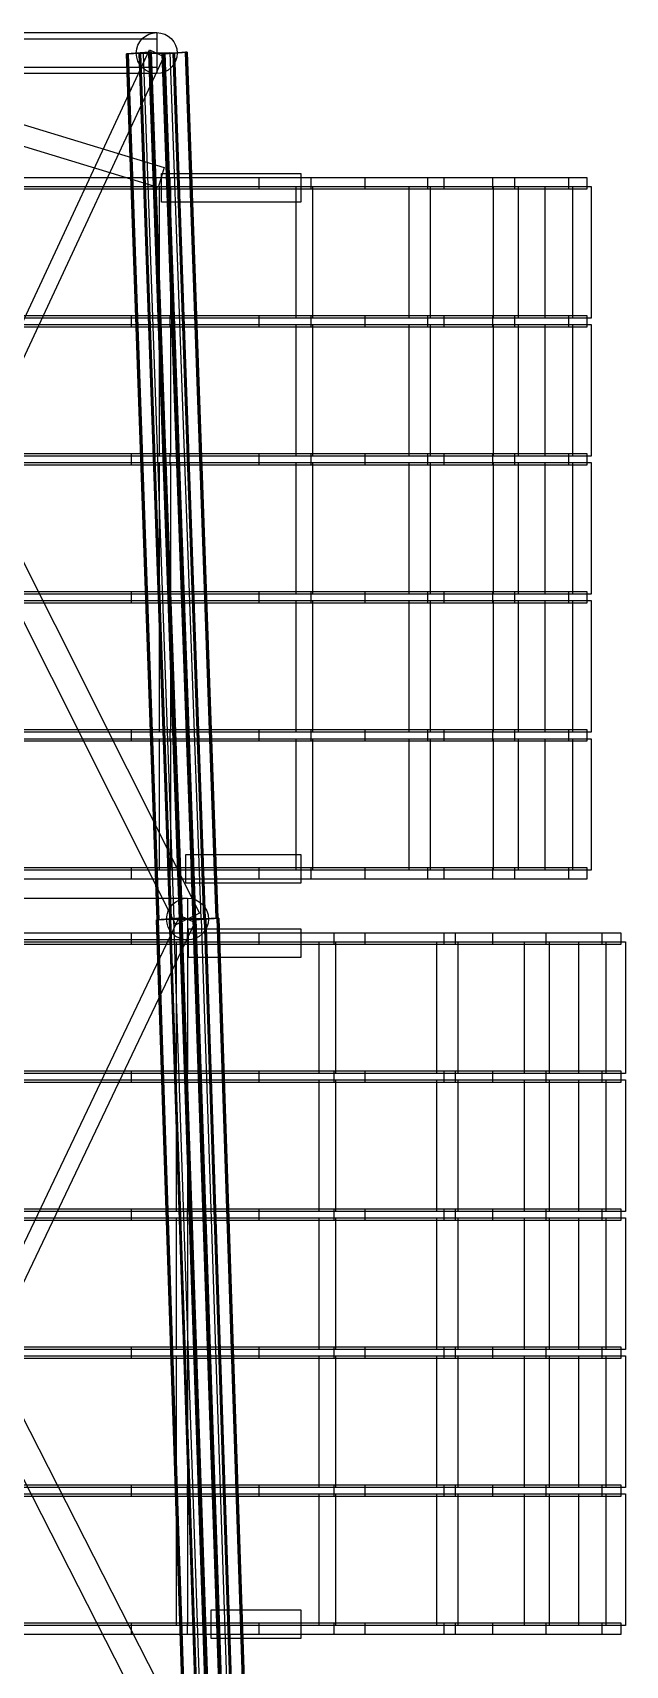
# Model space of a CAD drawing. Header units: millimetres. Extents: x -48000 to 1060615, y -2000 to 333000.
# Drawn here: x 2146 to 6700, y 240269 to 252807 of the extents above; entities that cross this region are included whole.
import ezdxf

# ---------------------------------------------------------------- set-up
doc = ezdxf.new("R2010")
doc.units = ezdxf.units.MM
doc.layers.add('D-STR-ANTN', color=7, linetype='Continuous', lineweight=25)
doc.layers.add('D-STR-STRC', color=7, linetype='Continuous', lineweight=25)

msp = doc.modelspace()

# ---------------------------------------------------------------- linework, layer by layer
at = {"layer": 'D-STR-ANTN'}
for points in [[(3110.65, 251618.47), (-23.32, 252573.47), (23.32, 252726.53), (3157.29, 251771.53)], [(3110.65, 251618.47), (-23.32, 252573.47), (23.32, 252726.53), (3157.29, 251771.53)], [(3100, 252540), (1940, 252540), (1940, 252760), (3100, 252760)], [(3100, 252540), (1940, 252540), (1940, 252760), (3100, 252760)], [(1795.39, 251605), (1795.39, 251695), (3201.5, 251695), (3201.5, 251605)], [(1795.39, 251605), (1795.39, 251695), (3201.5, 251695), (3201.5, 251605)], [(2905, 251605), (2905, 251695), (4284.44, 251695), (4284.44, 251605)], [(2905, 251605), (2905, 251695), (4284.44, 251695), (4284.44, 251605)], [(3136.81, 251725), (4207.29, 251725), (4207.29, 251505), (3136.81, 251505)], [(3136.81, 251725), (4207.29, 251725), (4207.29, 251505), (3136.81, 251505)], [(3887.65, 251605), (3887.65, 251695), (5180.14, 251695), (5180.14, 251605)], [(3887.65, 251605), (3887.65, 251695), (5180.14, 251695), (5180.14, 251605)], [(4700.39, 251605), (4700.39, 251695), (5849.43, 251695), (5849.43, 251605)], [(4700.39, 251605), (4700.39, 251695), (5849.43, 251695), (5849.43, 251605)], [(5307.7, 251605), (5307.7, 251695), (6263.08, 251695), (6263.08, 251605)], [(5307.7, 251605), (5307.7, 251695), (6263.08, 251695), (6263.08, 251605)], [(5683.04, 251605), (5683.04, 251695), (6403, 251695), (6403, 251605)], [(5683.04, 251605), (5683.04, 251695), (6403, 251695), (6403, 251605)], [(1934.36, 250615), (1934.36, 251625), (3206.83, 251625), (3206.83, 250615)], [(1934.36, 250615), (1934.36, 251625), (3206.83, 251625), (3206.83, 250615)], [(3120.74, 250615), (3120.74, 251625), (4297.41, 251625), (4297.41, 250615)], [(3120.74, 250615), (3120.74, 251625), (4297.41, 251625), (4297.41, 250615)], [(4170.73, 250615), (4170.73, 251625), (5200.18, 251625), (5200.18, 250615)], [(4170.73, 250615), (4170.73, 251625), (5200.18, 251625), (5200.18, 250615)], [(5038.43, 250615), (5038.43, 251625), (5875.68, 251625), (5875.68, 250615)], [(5038.43, 250615), (5038.43, 251625), (5875.68, 251625), (5875.68, 250615)], [(5685.93, 250615), (5685.93, 251625), (6294.38, 251625), (6294.38, 250615)], [(5685.93, 250615), (5685.93, 251625), (6294.38, 251625), (6294.38, 250615)], [(6084.93, 250615), (6084.93, 251625), (6437.98, 251625), (6437.98, 250615)], [(6084.93, 250615), (6084.93, 251625), (6437.98, 251625), (6437.98, 250615)], [(1795.39, 250545), (1795.39, 250635), (3201.5, 250635), (3201.5, 250545)], [(1795.39, 250545), (1795.39, 250635), (3201.5, 250635), (3201.5, 250545)], [(1934.36, 249555), (1934.36, 250565), (3206.83, 250565), (3206.83, 249555)], [(1934.36, 249555), (1934.36, 250565), (3206.83, 250565), (3206.83, 249555)], [(2905, 250545), (2905, 250635), (4284.44, 250635), (4284.44, 250545)], [(2905, 250545), (2905, 250635), (4284.44, 250635), (4284.44, 250545)], [(3120.74, 249555), (3120.74, 250565), (4297.41, 250565), (4297.41, 249555)], [(3120.74, 249555), (3120.74, 250565), (4297.41, 250565), (4297.41, 249555)], [(3887.65, 250545), (3887.65, 250635), (5180.14, 250635), (5180.14, 250545)], [(3887.65, 250545), (3887.65, 250635), (5180.14, 250635), (5180.14, 250545)], [(4170.73, 249555), (4170.73, 250565), (5200.18, 250565), (5200.18, 249555)], [(4170.73, 249555), (4170.73, 250565), (5200.18, 250565), (5200.18, 249555)], [(4700.39, 250545), (4700.39, 250635), (5849.43, 250635), (5849.43, 250545)], [(4700.39, 250545), (4700.39, 250635), (5849.43, 250635), (5849.43, 250545)], [(5038.43, 249555), (5038.43, 250565), (5875.68, 250565), (5875.68, 249555)], [(5038.43, 249555), (5038.43, 250565), (5875.68, 250565), (5875.68, 249555)], [(5307.7, 250545), (5307.7, 250635), (6263.08, 250635), (6263.08, 250545)], [(5307.7, 250545), (5307.7, 250635), (6263.08, 250635), (6263.08, 250545)], [(5683.04, 250545), (5683.04, 250635), (6403, 250635), (6403, 250545)], [(5683.04, 250545), (5683.04, 250635), (6403, 250635), (6403, 250545)], [(5685.93, 249555), (5685.93, 250565), (6294.38, 250565), (6294.38, 249555)], [(5685.93, 249555), (5685.93, 250565), (6294.38, 250565), (6294.38, 249555)], [(6084.93, 249555), (6084.93, 250565), (6437.98, 250565), (6437.98, 249555)], [(6084.93, 249555), (6084.93, 250565), (6437.98, 250565), (6437.98, 249555)], [(1795.39, 249485), (1795.39, 249575), (3201.5, 249575), (3201.5, 249485)], [(1795.39, 249485), (1795.39, 249575), (3201.5, 249575), (3201.5, 249485)], [(2905, 249485), (2905, 249575), (4284.44, 249575), (4284.44, 249485)], [(2905, 249485), (2905, 249575), (4284.44, 249575), (4284.44, 249485)], [(3887.65, 249485), (3887.65, 249575), (5180.14, 249575), (5180.14, 249485)], [(3887.65, 249485), (3887.65, 249575), (5180.14, 249575), (5180.14, 249485)], [(4700.39, 249485), (4700.39, 249575), (5849.43, 249575), (5849.43, 249485)], [(4700.39, 249485), (4700.39, 249575), (5849.43, 249575), (5849.43, 249485)], [(5307.7, 249485), (5307.7, 249575), (6263.08, 249575), (6263.08, 249485)], [(5307.7, 249485), (5307.7, 249575), (6263.08, 249575), (6263.08, 249485)], [(5683.04, 249485), (5683.04, 249575), (6403, 249575), (6403, 249485)], [(5683.04, 249485), (5683.04, 249575), (6403, 249575), (6403, 249485)], [(1934.36, 248495), (1934.36, 249505), (3206.83, 249505), (3206.83, 248495)], [(1934.36, 248495), (1934.36, 249505), (3206.83, 249505), (3206.83, 248495)], [(3120.74, 248495), (3120.74, 249505), (4297.41, 249505), (4297.41, 248495)], [(3120.74, 248495), (3120.74, 249505), (4297.41, 249505), (4297.41, 248495)], [(4170.73, 248495), (4170.73, 249505), (5200.18, 249505), (5200.18, 248495)], [(4170.73, 248495), (4170.73, 249505), (5200.18, 249505), (5200.18, 248495)], [(5038.43, 248495), (5038.43, 249505), (5875.68, 249505), (5875.68, 248495)], [(5038.43, 248495), (5038.43, 249505), (5875.68, 249505), (5875.68, 248495)], [(5685.93, 248495), (5685.93, 249505), (6294.38, 249505), (6294.38, 248495)], [(5685.93, 248495), (5685.93, 249505), (6294.38, 249505), (6294.38, 248495)], [(6084.93, 248495), (6084.93, 249505), (6437.98, 249505), (6437.98, 248495)], [(6084.93, 248495), (6084.93, 249505), (6437.98, 249505), (6437.98, 248495)], [(1795.39, 248425), (1795.39, 248515), (3201.5, 248515), (3201.5, 248425)], [(1795.39, 248425), (1795.39, 248515), (3201.5, 248515), (3201.5, 248425)], [(2905, 248425), (2905, 248515), (4284.44, 248515), (4284.44, 248425)], [(2905, 248425), (2905, 248515), (4284.44, 248515), (4284.44, 248425)], [(3887.65, 248425), (3887.65, 248515), (5180.14, 248515), (5180.14, 248425)], [(3887.65, 248425), (3887.65, 248515), (5180.14, 248515), (5180.14, 248425)], [(4700.39, 248425), (4700.39, 248515), (5849.43, 248515), (5849.43, 248425)], [(4700.39, 248425), (4700.39, 248515), (5849.43, 248515), (5849.43, 248425)], [(5307.7, 248425), (5307.7, 248515), (6263.08, 248515), (6263.08, 248425)], [(5307.7, 248425), (5307.7, 248515), (6263.08, 248515), (6263.08, 248425)], [(5683.04, 248425), (5683.04, 248515), (6403, 248515), (6403, 248425)], [(5683.04, 248425), (5683.04, 248515), (6403, 248515), (6403, 248425)], [(1934.36, 247435), (1934.36, 248445), (3206.83, 248445), (3206.83, 247435)], [(1934.36, 247435), (1934.36, 248445), (3206.83, 248445), (3206.83, 247435)], [(3120.74, 247435), (3120.74, 248445), (4297.41, 248445), (4297.41, 247435)], [(3120.74, 247435), (3120.74, 248445), (4297.41, 248445), (4297.41, 247435)], [(4170.73, 247435), (4170.73, 248445), (5200.18, 248445), (5200.18, 247435)], [(4170.73, 247435), (4170.73, 248445), (5200.18, 248445), (5200.18, 247435)], [(5038.43, 247435), (5038.43, 248445), (5875.68, 248445), (5875.68, 247435)], [(5038.43, 247435), (5038.43, 248445), (5875.68, 248445), (5875.68, 247435)], [(5685.93, 247435), (5685.93, 248445), (6294.38, 248445), (6294.38, 247435)], [(5685.93, 247435), (5685.93, 248445), (6294.38, 248445), (6294.38, 247435)], [(6084.93, 247435), (6084.93, 248445), (6437.98, 248445), (6437.98, 247435)], [(6084.93, 247435), (6084.93, 248445), (6437.98, 248445), (6437.98, 247435)], [(1795.39, 247365), (1795.39, 247455), (3201.5, 247455), (3201.5, 247365)], [(1795.39, 247365), (1795.39, 247455), (3201.5, 247455), (3201.5, 247365)], [(1934.36, 246375), (1934.36, 247385), (3206.83, 247385), (3206.83, 246375)], [(1934.36, 246375), (1934.36, 247385), (3206.83, 247385), (3206.83, 246375)], [(2905, 247365), (2905, 247455), (4284.44, 247455), (4284.44, 247365)], [(2905, 247365), (2905, 247455), (4284.44, 247455), (4284.44, 247365)], [(3120.74, 246375), (3120.74, 247385), (4297.41, 247385), (4297.41, 246375)], [(3120.74, 246375), (3120.74, 247385), (4297.41, 247385), (4297.41, 246375)], [(3887.65, 247365), (3887.65, 247455), (5180.14, 247455), (5180.14, 247365)], [(3887.65, 247365), (3887.65, 247455), (5180.14, 247455), (5180.14, 247365)], [(4170.73, 246375), (4170.73, 247385), (5200.18, 247385), (5200.18, 246375)], [(4170.73, 246375), (4170.73, 247385), (5200.18, 247385), (5200.18, 246375)], [(4700.39, 247365), (4700.39, 247455), (5849.43, 247455), (5849.43, 247365)], [(4700.39, 247365), (4700.39, 247455), (5849.43, 247455), (5849.43, 247365)], [(5038.43, 246375), (5038.43, 247385), (5875.68, 247385), (5875.68, 246375)], [(5038.43, 246375), (5038.43, 247385), (5875.68, 247385), (5875.68, 246375)], [(5307.7, 247365), (5307.7, 247455), (6263.08, 247455), (6263.08, 247365)], [(5307.7, 247365), (5307.7, 247455), (6263.08, 247455), (6263.08, 247365)], [(5683.04, 247365), (5683.04, 247455), (6403, 247455), (6403, 247365)], [(5683.04, 247365), (5683.04, 247455), (6403, 247455), (6403, 247365)], [(5685.93, 246375), (5685.93, 247385), (6294.38, 247385), (6294.38, 246375)], [(5685.93, 246375), (5685.93, 247385), (6294.38, 247385), (6294.38, 246375)], [(6084.93, 246375), (6084.93, 247385), (6437.98, 247385), (6437.98, 246375)], [(6084.93, 246375), (6084.93, 247385), (6437.98, 247385), (6437.98, 246375)], [(1795.39, 246305), (1795.39, 246395), (3201.5, 246395), (3201.5, 246305)], [(1795.39, 246305), (1795.39, 246395), (3201.5, 246395), (3201.5, 246305)], [(2905, 246305), (2905, 246395), (4284.44, 246395), (4284.44, 246305)], [(2905, 246305), (2905, 246395), (4284.44, 246395), (4284.44, 246305)], [(3322.82, 246495), (4207.29, 246495), (4207.29, 246275), (3322.82, 246275)], [(3322.82, 246495), (4207.29, 246495), (4207.29, 246275), (3322.82, 246275)], [(3887.65, 246305), (3887.65, 246395), (5180.14, 246395), (5180.14, 246305)], [(3887.65, 246305), (3887.65, 246395), (5180.14, 246395), (5180.14, 246305)], [(4700.39, 246305), (4700.39, 246395), (5849.43, 246395), (5849.43, 246305)], [(4700.39, 246305), (4700.39, 246395), (5849.43, 246395), (5849.43, 246305)], [(5307.7, 246305), (5307.7, 246395), (6263.08, 246395), (6263.08, 246305)], [(5307.7, 246305), (5307.7, 246395), (6263.08, 246395), (6263.08, 246305)], [(5683.04, 246305), (5683.04, 246395), (6403, 246395), (6403, 246305)], [(5683.04, 246305), (5683.04, 246395), (6403, 246395), (6403, 246305)], [(1795.39, 245805), (1795.39, 245895), (3332.5, 245895), (3332.5, 245805)], [(1795.39, 245805), (1795.39, 245895), (3332.5, 245895), (3332.5, 245805)], [(2905, 245805), (2905, 245895), (4459.76, 245895), (4459.76, 245805)], [(2905, 245805), (2905, 245895), (4459.76, 245895), (4459.76, 245805)], [(3342.71, 245925), (4207.29, 245925), (4207.29, 245705), (3342.71, 245705)], [(3342.71, 245925), (4207.29, 245925), (4207.29, 245705), (3342.71, 245705)], [(3887.65, 245805), (3887.65, 245895), (5392.1, 245895), (5392.1, 245805)], [(3887.65, 245805), (3887.65, 245895), (5392.1, 245895), (5392.1, 245805)], [(4700.39, 245805), (4700.39, 245895), (6088.78, 245895), (6088.78, 245805)], [(4700.39, 245805), (4700.39, 245895), (6088.78, 245895), (6088.78, 245805)], [(5307.7, 245805), (5307.7, 245895), (6519.35, 245895), (6519.35, 245805)], [(5307.7, 245805), (5307.7, 245895), (6519.35, 245895), (6519.35, 245805)], [(5683.04, 245805), (5683.04, 245895), (6665, 245895), (6665, 245805)], [(5683.04, 245805), (5683.04, 245895), (6665, 245895), (6665, 245805)], [(2015.87, 244815), (2015.87, 245825), (3337.33, 245825), (3337.33, 244815)], [(2015.87, 244815), (2015.87, 245825), (3337.33, 245825), (3337.33, 244815)], [(3252.24, 244815), (3252.24, 245825), (4472.3, 245825), (4472.3, 244815)], [(3252.24, 244815), (3252.24, 245825), (4472.3, 245825), (4472.3, 244815)], [(4346.46, 244815), (4346.46, 245825), (5411.81, 245825), (5411.81, 244815)], [(4346.46, 244815), (4346.46, 245825), (5411.81, 245825), (5411.81, 244815)], [(5250.73, 244815), (5250.73, 245825), (6114.79, 245825), (6114.79, 244815)], [(5250.73, 244815), (5250.73, 245825), (6114.79, 245825), (6114.79, 244815)], [(5925.51, 244815), (5925.51, 245825), (6550.53, 245825), (6550.53, 244815)], [(5925.51, 244815), (5925.51, 245825), (6550.53, 245825), (6550.53, 244815)], [(6341.32, 244815), (6341.32, 245825), (6699.98, 245825), (6699.98, 244815)], [(6341.32, 244815), (6341.32, 245825), (6699.98, 245825), (6699.98, 244815)], [(1795.39, 244745), (1795.39, 244835), (3332.5, 244835), (3332.5, 244745)], [(1795.39, 244745), (1795.39, 244835), (3332.5, 244835), (3332.5, 244745)], [(2015.87, 243755), (2015.87, 244765), (3337.33, 244765), (3337.33, 243755)], [(2015.87, 243755), (2015.87, 244765), (3337.33, 244765), (3337.33, 243755)], [(2905, 244745), (2905, 244835), (4459.76, 244835), (4459.76, 244745)], [(2905, 244745), (2905, 244835), (4459.76, 244835), (4459.76, 244745)], [(3252.24, 243755), (3252.24, 244765), (4472.3, 244765), (4472.3, 243755)], [(3252.24, 243755), (3252.24, 244765), (4472.3, 244765), (4472.3, 243755)], [(3887.65, 244745), (3887.65, 244835), (5392.1, 244835), (5392.1, 244745)], [(3887.65, 244745), (3887.65, 244835), (5392.1, 244835), (5392.1, 244745)], [(4346.46, 243755), (4346.46, 244765), (5411.81, 244765), (5411.81, 243755)], [(4346.46, 243755), (4346.46, 244765), (5411.81, 244765), (5411.81, 243755)], [(4700.39, 244745), (4700.39, 244835), (6088.78, 244835), (6088.78, 244745)], [(4700.39, 244745), (4700.39, 244835), (6088.78, 244835), (6088.78, 244745)], [(5250.73, 243755), (5250.73, 244765), (6114.79, 244765), (6114.79, 243755)], [(5250.73, 243755), (5250.73, 244765), (6114.79, 244765), (6114.79, 243755)], [(5307.7, 244745), (5307.7, 244835), (6519.35, 244835), (6519.35, 244745)], [(5307.7, 244745), (5307.7, 244835), (6519.35, 244835), (6519.35, 244745)], [(5683.04, 244745), (5683.04, 244835), (6665, 244835), (6665, 244745)], [(5683.04, 244745), (5683.04, 244835), (6665, 244835), (6665, 244745)], [(5925.51, 243755), (5925.51, 244765), (6550.53, 244765), (6550.53, 243755)], [(5925.51, 243755), (5925.51, 244765), (6550.53, 244765), (6550.53, 243755)], [(6341.32, 243755), (6341.32, 244765), (6699.98, 244765), (6699.98, 243755)], [(6341.32, 243755), (6341.32, 244765), (6699.98, 244765), (6699.98, 243755)], [(1795.39, 243685), (1795.39, 243775), (3332.5, 243775), (3332.5, 243685)], [(1795.39, 243685), (1795.39, 243775), (3332.5, 243775), (3332.5, 243685)], [(2905, 243685), (2905, 243775), (4459.76, 243775), (4459.76, 243685)], [(2905, 243685), (2905, 243775), (4459.76, 243775), (4459.76, 243685)], [(3887.65, 243685), (3887.65, 243775), (5392.1, 243775), (5392.1, 243685)], [(3887.65, 243685), (3887.65, 243775), (5392.1, 243775), (5392.1, 243685)], [(4700.39, 243685), (4700.39, 243775), (6088.78, 243775), (6088.78, 243685)], [(4700.39, 243685), (4700.39, 243775), (6088.78, 243775), (6088.78, 243685)], [(5307.7, 243685), (5307.7, 243775), (6519.35, 243775), (6519.35, 243685)], [(5307.7, 243685), (5307.7, 243775), (6519.35, 243775), (6519.35, 243685)], [(5683.04, 243685), (5683.04, 243775), (6665, 243775), (6665, 243685)], [(5683.04, 243685), (5683.04, 243775), (6665, 243775), (6665, 243685)], [(2015.87, 242695), (2015.87, 243705), (3337.33, 243705), (3337.33, 242695)], [(2015.87, 242695), (2015.87, 243705), (3337.33, 243705), (3337.33, 242695)], [(3252.24, 242695), (3252.24, 243705), (4472.3, 243705), (4472.3, 242695)], [(3252.24, 242695), (3252.24, 243705), (4472.3, 243705), (4472.3, 242695)], [(4346.46, 242695), (4346.46, 243705), (5411.81, 243705), (5411.81, 242695)], [(4346.46, 242695), (4346.46, 243705), (5411.81, 243705), (5411.81, 242695)], [(5250.73, 242695), (5250.73, 243705), (6114.79, 243705), (6114.79, 242695)], [(5250.73, 242695), (5250.73, 243705), (6114.79, 243705), (6114.79, 242695)], [(5925.51, 242695), (5925.51, 243705), (6550.53, 243705), (6550.53, 242695)], [(5925.51, 242695), (5925.51, 243705), (6550.53, 243705), (6550.53, 242695)], [(6341.32, 242695), (6341.32, 243705), (6699.98, 243705), (6699.98, 242695)], [(6341.32, 242695), (6341.32, 243705), (6699.98, 243705), (6699.98, 242695)], [(1795.39, 242625), (1795.39, 242715), (3332.5, 242715), (3332.5, 242625)], [(1795.39, 242625), (1795.39, 242715), (3332.5, 242715), (3332.5, 242625)], [(2015.87, 241635), (2015.87, 242645), (3337.33, 242645), (3337.33, 241635)], [(2015.87, 241635), (2015.87, 242645), (3337.33, 242645), (3337.33, 241635)], [(2905, 242625), (2905, 242715), (4459.76, 242715), (4459.76, 242625)], [(2905, 242625), (2905, 242715), (4459.76, 242715), (4459.76, 242625)], [(3252.24, 241635), (3252.24, 242645), (4472.3, 242645), (4472.3, 241635)], [(3252.24, 241635), (3252.24, 242645), (4472.3, 242645), (4472.3, 241635)], [(3887.65, 242625), (3887.65, 242715), (5392.1, 242715), (5392.1, 242625)], [(3887.65, 242625), (3887.65, 242715), (5392.1, 242715), (5392.1, 242625)], [(4346.46, 241635), (4346.46, 242645), (5411.81, 242645), (5411.81, 241635)], [(4346.46, 241635), (4346.46, 242645), (5411.81, 242645), (5411.81, 241635)], [(4700.39, 242625), (4700.39, 242715), (6088.78, 242715), (6088.78, 242625)], [(4700.39, 242625), (4700.39, 242715), (6088.78, 242715), (6088.78, 242625)], [(5250.73, 241635), (5250.73, 242645), (6114.79, 242645), (6114.79, 241635)], [(5250.73, 241635), (5250.73, 242645), (6114.79, 242645), (6114.79, 241635)], [(5307.7, 242625), (5307.7, 242715), (6519.35, 242715), (6519.35, 242625)], [(5307.7, 242625), (5307.7, 242715), (6519.35, 242715), (6519.35, 242625)], [(5683.04, 242625), (5683.04, 242715), (6665, 242715), (6665, 242625)], [(5683.04, 242625), (5683.04, 242715), (6665, 242715), (6665, 242625)], [(5925.51, 241635), (5925.51, 242645), (6550.53, 242645), (6550.53, 241635)], [(5925.51, 241635), (5925.51, 242645), (6550.53, 242645), (6550.53, 241635)], [(6341.32, 241635), (6341.32, 242645), (6699.98, 242645), (6699.98, 241635)], [(6341.32, 241635), (6341.32, 242645), (6699.98, 242645), (6699.98, 241635)], [(1795.39, 241565), (1795.39, 241655), (3332.5, 241655), (3332.5, 241565)], [(1795.39, 241565), (1795.39, 241655), (3332.5, 241655), (3332.5, 241565)], [(2905, 241565), (2905, 241655), (4459.76, 241655), (4459.76, 241565)], [(2905, 241565), (2905, 241655), (4459.76, 241655), (4459.76, 241565)], [(3887.65, 241565), (3887.65, 241655), (5392.1, 241655), (5392.1, 241565)], [(3887.65, 241565), (3887.65, 241655), (5392.1, 241655), (5392.1, 241565)], [(4700.39, 241565), (4700.39, 241655), (6088.78, 241655), (6088.78, 241565)], [(4700.39, 241565), (4700.39, 241655), (6088.78, 241655), (6088.78, 241565)], [(5307.7, 241565), (5307.7, 241655), (6519.35, 241655), (6519.35, 241565)], [(5307.7, 241565), (5307.7, 241655), (6519.35, 241655), (6519.35, 241565)], [(5683.04, 241565), (5683.04, 241655), (6665, 241655), (6665, 241565)], [(5683.04, 241565), (5683.04, 241655), (6665, 241655), (6665, 241565)], [(2015.87, 240575), (2015.87, 241585), (3337.33, 241585), (3337.33, 240575)], [(2015.87, 240575), (2015.87, 241585), (3337.33, 241585), (3337.33, 240575)], [(3252.24, 240575), (3252.24, 241585), (4472.3, 241585), (4472.3, 240575)], [(3252.24, 240575), (3252.24, 241585), (4472.3, 241585), (4472.3, 240575)], [(4346.46, 240575), (4346.46, 241585), (5411.81, 241585), (5411.81, 240575)], [(4346.46, 240575), (4346.46, 241585), (5411.81, 241585), (5411.81, 240575)], [(5250.73, 240575), (5250.73, 241585), (6114.79, 241585), (6114.79, 240575)], [(5250.73, 240575), (5250.73, 241585), (6114.79, 241585), (6114.79, 240575)], [(5925.51, 240575), (5925.51, 241585), (6550.53, 241585), (6550.53, 240575)], [(5925.51, 240575), (5925.51, 241585), (6550.53, 241585), (6550.53, 240575)], [(6341.32, 240575), (6341.32, 241585), (6699.98, 241585), (6699.98, 240575)], [(6341.32, 240575), (6341.32, 241585), (6699.98, 241585), (6699.98, 240575)], [(3517.83, 240695), (4207.29, 240695), (4207.29, 240475), (3517.83, 240475)], [(3517.83, 240695), (4207.29, 240695), (4207.29, 240475), (3517.83, 240475)], [(1795.39, 240505), (1795.39, 240595), (3332.5, 240595), (3332.5, 240505)], [(1795.39, 240505), (1795.39, 240595), (3332.5, 240595), (3332.5, 240505)], [(2905, 240505), (2905, 240595), (4459.76, 240595), (4459.76, 240505)], [(2905, 240505), (2905, 240595), (4459.76, 240595), (4459.76, 240505)], [(3887.65, 240505), (3887.65, 240595), (5392.1, 240595), (5392.1, 240505)], [(3887.65, 240505), (3887.65, 240595), (5392.1, 240595), (5392.1, 240505)], [(4700.39, 240505), (4700.39, 240595), (6088.78, 240595), (6088.78, 240505)], [(4700.39, 240505), (4700.39, 240595), (6088.78, 240595), (6088.78, 240505)], [(5307.7, 240505), (5307.7, 240595), (6519.35, 240595), (6519.35, 240505)], [(5307.7, 240505), (5307.7, 240595), (6519.35, 240595), (6519.35, 240505)], [(5683.04, 240505), (5683.04, 240595), (6665, 240595), (6665, 240505)], [(5683.04, 240505), (5683.04, 240595), (6665, 240595), (6665, 240505)]]:
    msp.add_lwpolyline(points, close=True, dxfattribs=at)
at = {"layer": 'D-STR-STRC'}
for points in [[(-3100, 252807), (3100, 252807), (3100, 252493), (-3100, 252493)], [(3100, 252493), (-3100, 252493), (-3100, 252807), (3100, 252807)], [(90.81, 252695.56), (3427.33, 246045.56), (3245.7, 245954.44), (-90.81, 252604.44)], [(3245.7, 245954.44), (-90.81, 252604.44), (90.81, 252695.56), (3427.33, 246045.56)], [(-55.25, 246025.76), (3044.75, 252675.76), (3155.25, 252624.24), (55.25, 245974.24)], [(3155.25, 252624.24), (55.25, 245974.24), (-55.25, 246025.76), (3044.75, 252675.76)], [(2867.34, 252643.67), (3045.29, 252656.33), (3058.02, 252656.33), (2973.99, 252650.35), (3235.9, 252650.35), (3319.93, 252656.33), (3332.66, 252656.33), (3154.71, 252643.67), (3141.98, 252643.67), (3226.01, 252649.65), (2964.1, 252649.65), (2880.07, 252643.67)], [(3103.86, 245993.67), (3281.8, 246006.33), (3045.29, 252656.33), (2867.34, 252643.67)], [(3154.71, 252643.67), (3332.66, 252656.33), (3319.93, 252656.33), (3235.9, 252650.35), (2973.99, 252650.35), (3058.02, 252656.33), (3045.29, 252656.33), (2867.34, 252643.67), (2880.07, 252643.67), (2964.1, 252649.65), (3226.01, 252649.65), (3141.98, 252643.67)], [(3281.8, 246006.33), (3103.86, 245993.67), (2867.34, 252643.67), (3045.29, 252656.33)], [(3200.62, 245999.65), (3116.59, 245993.67), (2880.07, 252643.67), (2964.1, 252649.65)], [(3116.59, 245993.67), (3200.62, 245999.65), (2964.1, 252649.65), (2880.07, 252643.67)], [(3462.53, 245999.65), (3200.62, 245999.65), (2964.1, 252649.65), (3226.01, 252649.65)], [(3200.62, 245999.65), (3462.53, 245999.65), (3226.01, 252649.65), (2964.1, 252649.65)], [(3294.53, 246006.33), (3210.5, 246000.35), (2973.99, 252650.35), (3058.02, 252656.33)], [(3210.5, 246000.35), (3294.53, 246006.33), (3058.02, 252656.33), (2973.99, 252650.35)], [(3210.5, 246000.35), (3472.42, 246000.35), (3235.9, 252650.35), (2973.99, 252650.35)], [(3472.42, 246000.35), (3210.5, 246000.35), (2973.99, 252650.35), (3235.9, 252650.35)], [(3234.98, 245996.39), (2998.46, 252646.39), (3201.54, 252653.61), (3438.05, 246003.61)], [(3201.54, 252653.61), (3438.05, 246003.61), (3234.98, 245996.39), (2998.46, 252646.39)], [(3275.59, 245997.83), (3039.08, 252647.83), (3160.92, 252652.17), (3397.44, 246002.17)], [(3160.92, 252652.17), (3397.44, 246002.17), (3275.59, 245997.83), (3039.08, 252647.83)], [(3281.8, 246006.33), (3294.53, 246006.33), (3058.02, 252656.33), (3045.29, 252656.33)], [(3294.53, 246006.33), (3281.8, 246006.33), (3045.29, 252656.33), (3058.02, 252656.33)], [(3378.5, 245993.67), (3462.53, 245999.65), (3226.01, 252649.65), (3141.98, 252643.67)], [(3462.53, 245999.65), (3378.5, 245993.67), (3141.98, 252643.67), (3226.01, 252649.65)], [(3569.17, 246006.33), (3391.23, 245993.67), (3154.71, 252643.67), (3332.66, 252656.33)], [(3391.23, 245993.67), (3569.17, 246006.33), (3332.66, 252656.33), (3154.71, 252643.67)], [(3472.42, 246000.35), (3556.44, 246006.33), (3319.93, 252656.33), (3235.9, 252650.35)], [(3556.44, 246006.33), (3472.42, 246000.35), (3235.9, 252650.35), (3319.93, 252656.33)], [(3556.44, 246006.33), (3569.17, 246006.33), (3332.66, 252656.33), (3319.93, 252656.33)], [(3569.17, 246006.33), (3556.44, 246006.33), (3319.93, 252656.33), (3332.66, 252656.33)], [(3116.59, 245993.67), (3103.86, 245993.67), (2867.34, 252643.67), (2880.07, 252643.67)], [(3103.86, 245993.67), (3116.59, 245993.67), (2880.07, 252643.67), (2867.34, 252643.67)], [(3391.23, 245993.67), (3378.5, 245993.67), (3141.98, 252643.67), (3154.71, 252643.67)], [(3378.5, 245993.67), (3391.23, 245993.67), (3154.71, 252643.67), (3141.98, 252643.67)], [(-3336.52, 246160.5), (3336.52, 246160.5), (3336.52, 245839.5), (-3336.52, 245839.5)], [(3336.52, 245839.5), (-3336.52, 245839.5), (-3336.52, 246160.5), (3336.52, 246160.5)], [(93, 246047.44), (3663.9, 239047.44), (3477.9, 238952.56), (-93, 245952.56)], [(3477.9, 238952.56), (-93, 245952.56), (93, 246047.44), (3663.9, 239047.44)], [(-56.55, 239026.95), (3279.97, 246026.95), (3393.06, 245973.05), (56.55, 238973.05)], [(3393.06, 245973.05), (56.55, 238973.05), (-56.55, 239026.95), (3279.97, 246026.95)], [(3097.43, 245993.88), (3280.31, 246006.12), (3293.04, 246006.12), (3206.54, 246000.33), (3476.38, 246000.33), (3562.87, 246006.12), (3575.6, 246006.12), (3392.72, 245993.88), (3379.99, 245993.88), (3466.49, 245999.67), (3196.66, 245999.67), (3110.16, 245993.88)], [(3331.82, 238993.88), (3514.69, 239006.12), (3280.31, 246006.12), (3097.43, 245993.88)], [(3392.72, 245993.88), (3575.6, 246006.12), (3562.87, 246006.12), (3476.38, 246000.33), (3206.54, 246000.33), (3293.04, 246006.12), (3280.31, 246006.12), (3097.43, 245993.88), (3110.16, 245993.88), (3196.66, 245999.67), (3466.49, 245999.67), (3379.99, 245993.88)], [(3514.69, 239006.12), (3331.82, 238993.88), (3097.43, 245993.88), (3280.31, 246006.12)], [(3103.86, 245993.67), (3281.8, 246006.33), (3294.53, 246006.33), (3210.5, 246000.35), (3472.42, 246000.35), (3556.44, 246006.33), (3569.17, 246006.33), (3391.23, 245993.67), (3378.5, 245993.67), (3462.53, 245999.65), (3200.62, 245999.65), (3116.59, 245993.67)], [(3391.23, 245993.67), (3569.17, 246006.33), (3556.44, 246006.33), (3472.42, 246000.35), (3210.5, 246000.35), (3294.53, 246006.33), (3281.8, 246006.33), (3103.86, 245993.67), (3116.59, 245993.67), (3200.62, 245999.65), (3462.53, 245999.65), (3378.5, 245993.67)], [(3527.42, 239006.12), (3440.93, 239000.33), (3206.54, 246000.33), (3293.04, 246006.12)], [(3440.93, 239000.33), (3527.42, 239006.12), (3293.04, 246006.12), (3206.54, 246000.33)], [(3466.56, 238996.51), (3232.17, 245996.51), (3440.86, 246003.49), (3675.24, 239003.49)], [(3440.86, 246003.49), (3675.24, 239003.49), (3466.56, 238996.51), (3232.17, 245996.51)], [(3508.3, 238997.9), (3273.91, 245997.9), (3399.12, 246002.1), (3633.51, 239002.1)], [(3399.12, 246002.1), (3633.51, 239002.1), (3508.3, 238997.9), (3273.91, 245997.9)], [(3514.69, 239006.12), (3527.42, 239006.12), (3293.04, 246006.12), (3280.31, 246006.12)], [(3527.42, 239006.12), (3514.69, 239006.12), (3280.31, 246006.12), (3293.04, 246006.12)], [(3809.98, 239006.12), (3627.11, 238993.88), (3392.72, 245993.88), (3575.6, 246006.12)], [(3627.11, 238993.88), (3809.98, 239006.12), (3575.6, 246006.12), (3392.72, 245993.88)], [(3710.76, 239000.33), (3797.25, 239006.12), (3562.87, 246006.12), (3476.38, 246000.33)], [(3797.25, 239006.12), (3710.76, 239000.33), (3476.38, 246000.33), (3562.87, 246006.12)], [(3797.25, 239006.12), (3809.98, 239006.12), (3575.6, 246006.12), (3562.87, 246006.12)], [(3809.98, 239006.12), (3797.25, 239006.12), (3562.87, 246006.12), (3575.6, 246006.12)], [(3344.55, 238993.88), (3331.82, 238993.88), (3097.43, 245993.88), (3110.16, 245993.88)], [(3331.82, 238993.88), (3344.55, 238993.88), (3110.16, 245993.88), (3097.43, 245993.88)], [(3431.04, 238999.67), (3344.55, 238993.88), (3110.16, 245993.88), (3196.66, 245999.67)], [(3344.55, 238993.88), (3431.04, 238999.67), (3196.66, 245999.67), (3110.16, 245993.88)], [(3700.87, 238999.67), (3431.04, 238999.67), (3196.66, 245999.67), (3466.49, 245999.67)], [(3431.04, 238999.67), (3700.87, 238999.67), (3466.49, 245999.67), (3196.66, 245999.67)], [(3440.93, 239000.33), (3710.76, 239000.33), (3476.38, 246000.33), (3206.54, 246000.33)], [(3710.76, 239000.33), (3440.93, 239000.33), (3206.54, 246000.33), (3476.38, 246000.33)], [(3614.38, 238993.88), (3700.87, 238999.67), (3466.49, 245999.67), (3379.99, 245993.88)], [(3700.87, 238999.67), (3614.38, 238993.88), (3379.99, 245993.88), (3466.49, 245999.67)], [(3627.11, 238993.88), (3614.38, 238993.88), (3379.99, 245993.88), (3392.72, 245993.88)], [(3614.38, 238993.88), (3627.11, 238993.88), (3392.72, 245993.88), (3379.99, 245993.88)]]:
    msp.add_lwpolyline(points, close=True, dxfattribs=at)
for centre, radius in [((3100, 252650), 157), ((3336.52, 246000), 160.5)]:
    msp.add_circle(centre, radius, dxfattribs=at)

doc.saveas('drawing.dxf')
